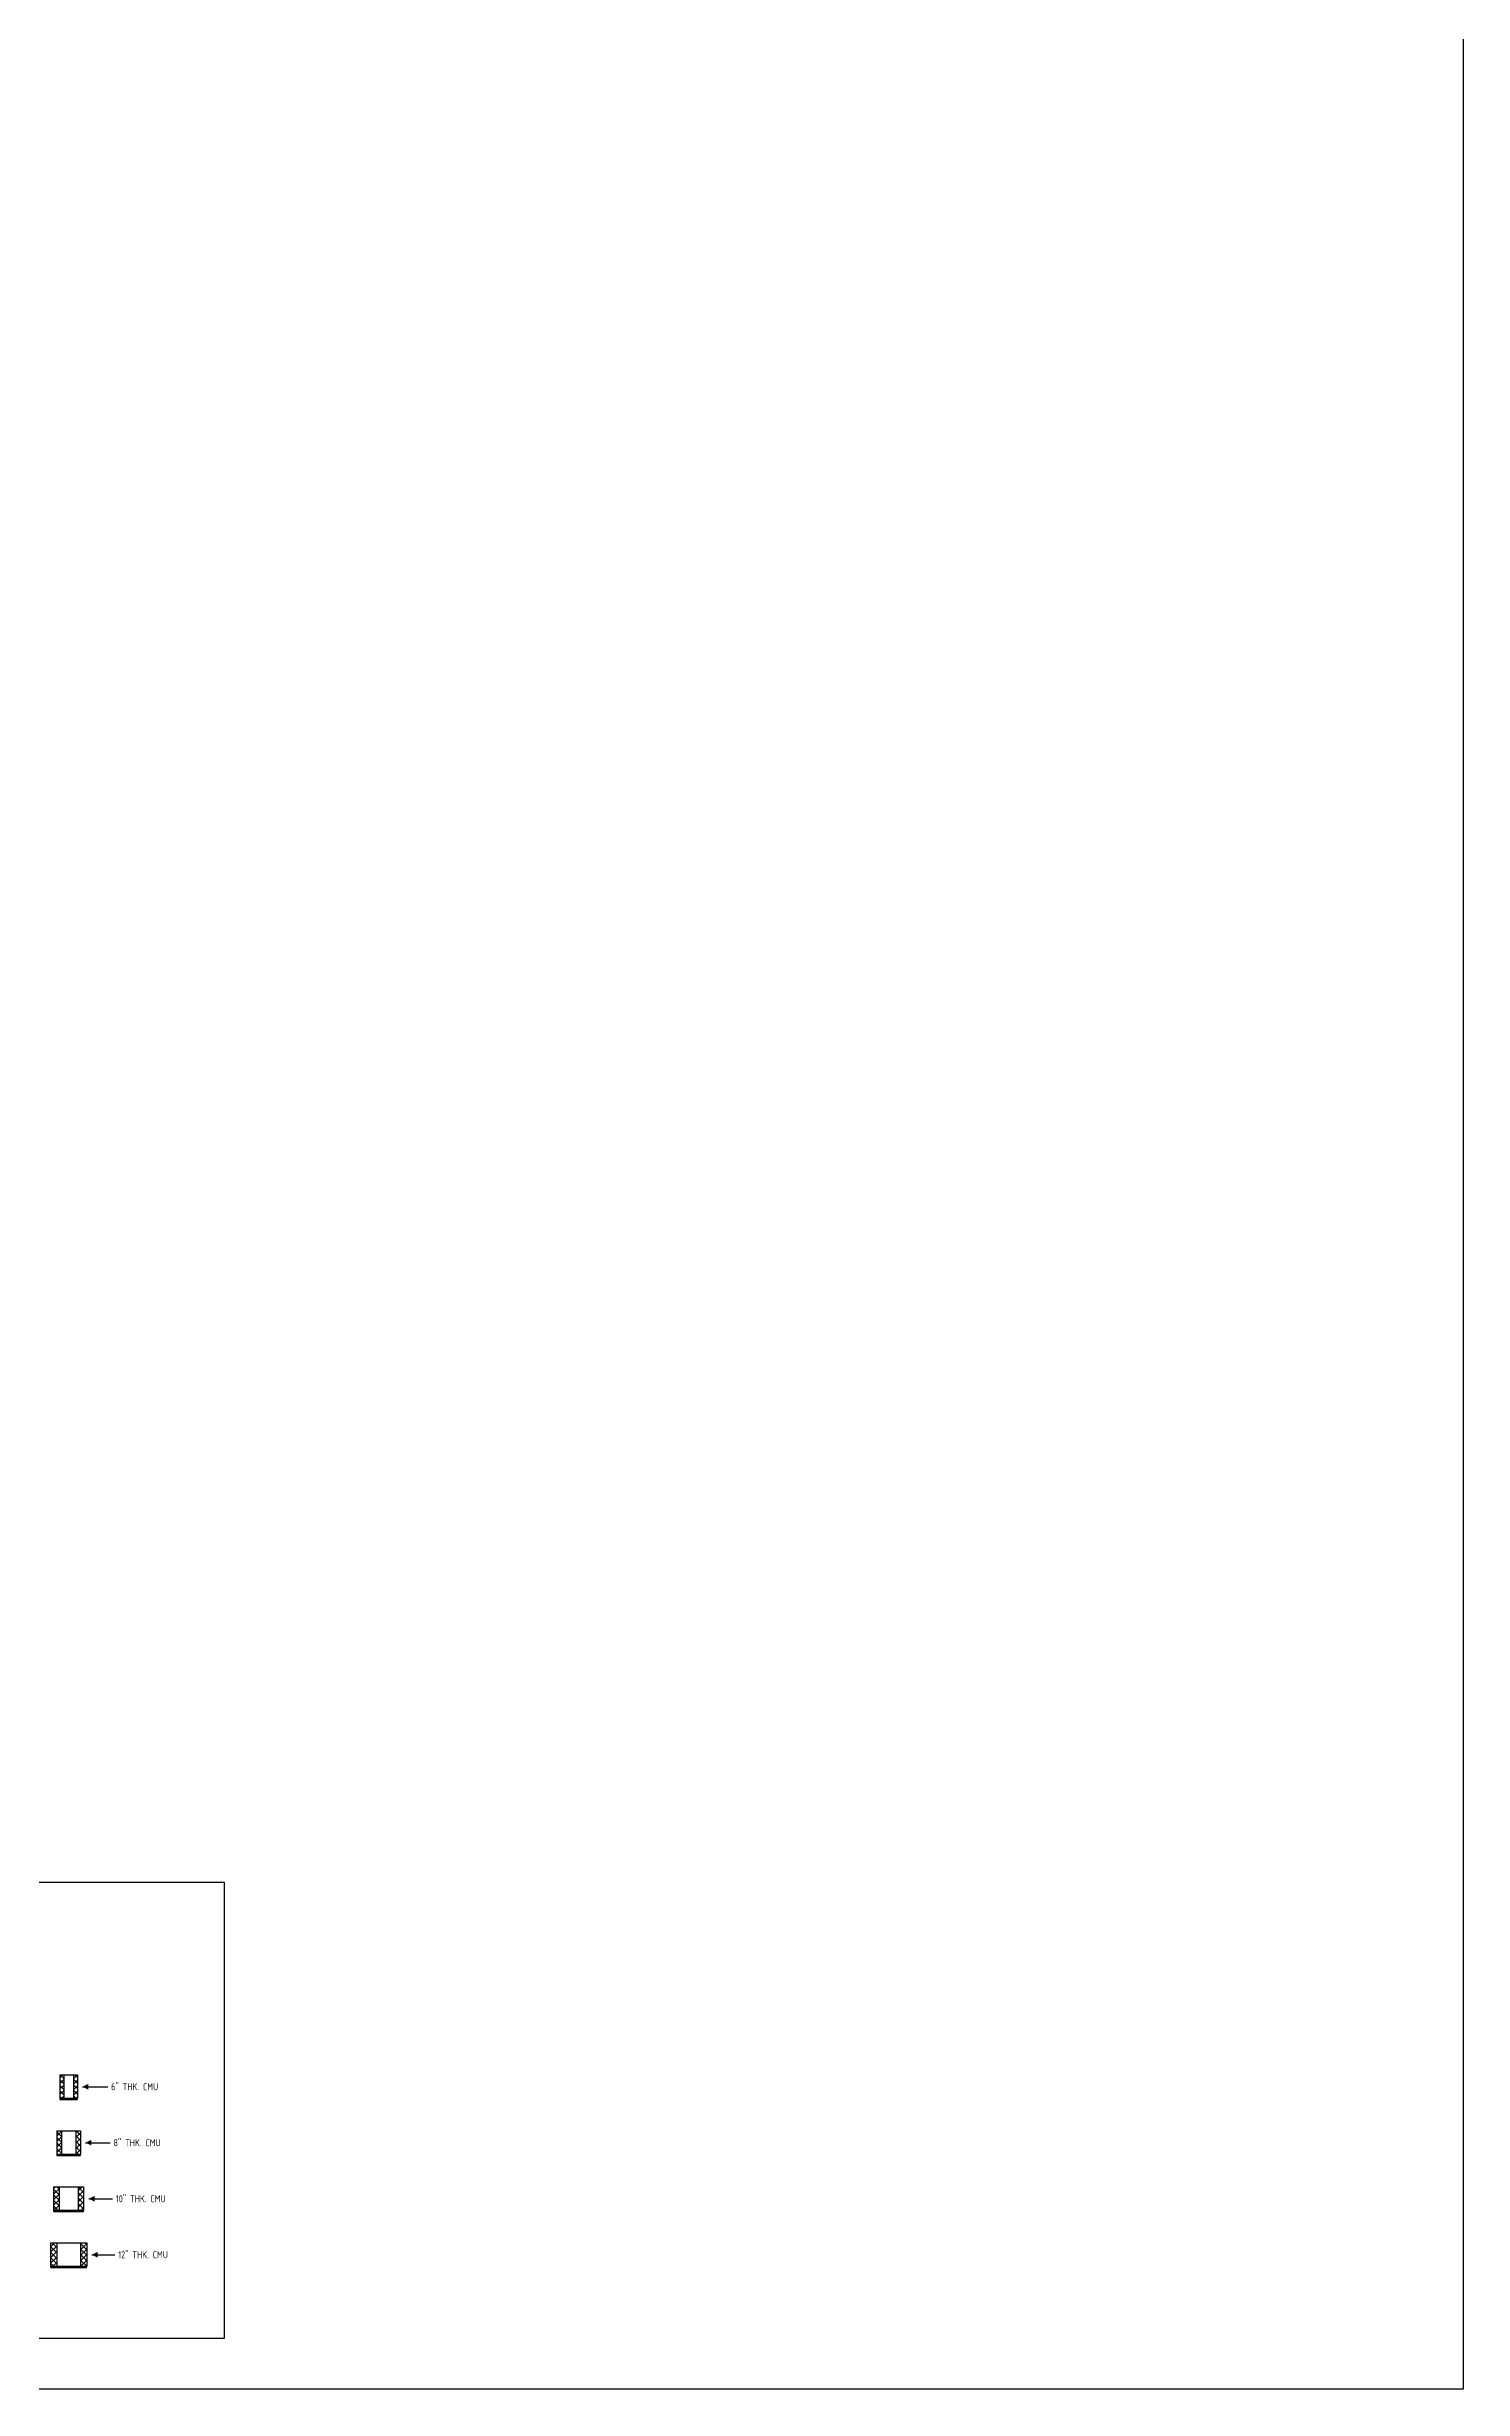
# Model space of a CAD drawing. Header units: inches. Extents: x 10095 to 38568, y -2433 to 4174.
# Drawn here: x 12289 to 12744, y -2273 to -1520 of the extents above; entities that cross this region are included whole.
import ezdxf

# ---------------------------------------------------------------- set-up
doc = ezdxf.new("R2010")
doc.units = ezdxf.units.IN
doc.header["$MEASUREMENT"] = 0
doc.layers.get('0').update_dxf_attribs({"linetype": 'CONTINUOUS'})
for name, color, linetype in [('0-25TEXT', 7, 'CONTINUOUS'), ('0-35', 3, 'CONTINUOUS'), ('0-35TEXT', 3, 'CONTINUOUS'), ('Hatch', 253, 'CONTINUOUS')]:
    doc.layers.add(name, color=color, linetype=linetype)
doc.styles.add('AR', font='ARCHQUIK.shx', dxfattribs={"width": 0.8})
pattern_1 = [(45, (-1183.1993, 2394.7812), (-0.8838835, 0.8838835), []), (135, (-1183.1993, 2394.7812), (-0.8838835, -0.8838835), [])]

# ---------------------------------------------------------------- blocks, each defined once
blk = doc.blocks.new('10 CMU')
at = {"layer": 'Hatch'}
h = blk.add_hatch(dxfattribs=at)
h.set_pattern_fill('ANSI37', color=256, scale=10)
h.set_pattern_definition(pattern_1)
h.paths.add_polyline_path([(1.75, 8), (0, 8), (0, 0.37), (1.75, 0.37)])
h = blk.add_hatch(dxfattribs=at)
h.set_pattern_fill('ANSI37', color=256, scale=10)
h.set_pattern_definition([(45, (-1185.1993, 2394.7812), (-0.8838835, 0.8838835), []), (135, (-1185.1993, 2394.7812), (-0.8838835, -0.8838835), [])])
h.paths.add_polyline_path([(9.63, 8), (7.87, 8), (7.87, 0.37), (9.63, 0.37)])
at = {"layer": '0-35'}
for p, q in [((0, 8), (9.63, 8)), ((9.63, 0.37), (0, 0.37))]:
    blk.add_line(p, q, dxfattribs=at)
for points in [[(0, 8), (0, 0.37)], [(1.75, 8), (1.75, 0.37)], [(7.87, 8), (7.87, 0.37)], [(9.63, 8), (9.63, 0.37)], [(9.63, 0), (0, 0)]]:
    blk.add_lwpolyline(points, dxfattribs=at)
for centre, radius, start, end in [((-0.01, 0.19), 0.186, 271.80368, 88.19632), ((9.66, 0.19), 0.19, 100.89678, 259.10322)]:
    blk.add_arc(centre, radius, start, end, dxfattribs=at)
blk = doc.blocks.new('8 CMU')
at = {"layer": 'Hatch'}
h = blk.add_hatch(dxfattribs=at)
h.set_pattern_fill('ANSI37', color=256, scale=10)
h.set_pattern_definition(pattern_1)
h.paths.add_polyline_path([(1.5, 8), (0, 8), (0, 0.37), (1.5, 0.37)])
h = blk.add_hatch(dxfattribs=at)
h.set_pattern_fill('ANSI37', color=256, scale=10)
h.set_pattern_definition([(45, (-1187.1993, 2394.7812), (-0.8838835, 0.8838835), []), (135, (-1187.1993, 2394.7812), (-0.8838835, -0.8838835), [])])
h.paths.add_polyline_path([(7.63, 8), (6.12, 8), (6.12, 0.37), (7.63, 0.37)])
at = {"layer": '0-35'}
for p, q in [((0, 8), (7.63, 8)), ((7.63, 0.37), (0, 0.37))]:
    blk.add_line(p, q, dxfattribs=at)
for points in [[(0, 8), (0, 0.37)], [(1.5, 8), (1.5, 0.37)], [(6.12, 8), (6.12, 0.37)], [(7.63, 8), (7.63, 0.37)], [(7.63, 0), (0, 0)]]:
    blk.add_lwpolyline(points, dxfattribs=at)
for centre, radius, start, end in [((-0.01, 0.19), 0.186, 271.80368, 88.19632), ((7.66, 0.19), 0.19, 100.89678, 259.10322)]:
    blk.add_arc(centre, radius, start, end, dxfattribs=at)
blk = doc.blocks.new('12 CMU')
at = {"layer": 'Hatch'}
h = blk.add_hatch(dxfattribs=at)
h.set_pattern_fill('ANSI37', color=256, scale=10)
h.set_pattern_definition(pattern_1)
h.paths.add_polyline_path([(2, 8), (0, 8), (0, 0.37), (2, 0.37)])
h = blk.add_hatch(dxfattribs=at)
h.set_pattern_fill('ANSI37', color=256, scale=10)
h.set_pattern_definition(pattern_1)
h.paths.add_polyline_path([(11.63, 8), (9.62, 8), (9.62, 0.37), (11.63, 0.37)])
at = {"layer": '0-35'}
for p, q in [((0, 8), (11.63, 8)), ((11.63, 0.37), (0, 0.37))]:
    blk.add_line(p, q, dxfattribs=at)
for points in [[(0, 8), (0, 0.37)], [(2, 8), (2, 0.37)], [(9.62, 8), (9.62, 0.37)], [(11.63, 8), (11.63, 0.37)], [(11.63, 0), (0, 0)]]:
    blk.add_lwpolyline(points, dxfattribs=at)
for centre, radius, start, end in [((-0.01, 0.19), 0.186, 271.80368, 88.19632), ((11.66, 0.19), 0.19, 100.89678, 259.10322)]:
    blk.add_arc(centre, radius, start, end, dxfattribs=at)
blk = doc.blocks.new('6 CMU')
at = {"layer": 'Hatch'}
h = blk.add_hatch(dxfattribs=at)
h.set_pattern_fill('ANSI37', color=256, scale=10)
h.set_pattern_definition(pattern_1)
h.paths.add_polyline_path([(1.25, 8), (0, 8), (0, 0.37), (1.25, 0.37)])
h = blk.add_hatch(dxfattribs=at)
h.set_pattern_fill('ANSI37', color=256, scale=10)
h.set_pattern_definition([(45, (-1189.1993, 2394.7812), (-0.8838835, 0.8838835), []), (135, (-1189.1993, 2394.7812), (-0.8838835, -0.8838835), [])])
h.paths.add_polyline_path([(5.63, 8), (4.37, 8), (4.37, 0.37), (5.63, 0.37)])
at = {"layer": '0-35'}
for p, q in [((0, 8), (5.63, 8)), ((5.63, 0.37), (0, 0.37))]:
    blk.add_line(p, q, dxfattribs=at)
for points in [[(0, 8), (0, 0.37)], [(1.25, 8), (1.25, 0.37)], [(4.37, 8), (4.37, 0.37)], [(5.63, 8), (5.63, 0.37)], [(5.63, 0), (0, 0)]]:
    blk.add_lwpolyline(points, dxfattribs=at)
for centre, radius, start, end in [((-0.01, 0.19), 0.186, 271.80368, 88.19632), ((5.66, 0.19), 0.19, 100.89678, 259.10322)]:
    blk.add_arc(centre, radius, start, end, dxfattribs=at)
blk = doc.blocks.new('leadrblk')
blk.add_lwpolyline([(0, 0, 0, 1, 0), (1, 0, 1, 1, 0)], format="xyseb")

msp = doc.modelspace()

# ---------------------------------------------------------------- linework, layer by layer
msp.add_lwpolyline([(11432.27269, -2256.41673), (12345.77228, -2256.41673), (12345.77228, -2110.01298), (11432.27269, -2110.01298)], close=True)
at = {"layer": '0-25TEXT'}
for points in [[(12300.11073, -2175.62126), (12308.28274, -2175.62126)], [(12301.11073, -2193.62525), (12309.03274, -2193.62525)], [(12302.11073, -2211.62924), (12309.78274, -2211.62924)], [(12303.11073, -2229.63323), (12310.53274, -2229.63323)]]:
    msp.add_lwpolyline(points, dxfattribs=at)
at = {"layer": '0-35TEXT'}
msp.add_lwpolyline([(10648.36485, 283.49724), (12743.78018, 283.49724), (12743.78018, -2272.82815), (10648.36485, -2272.82815)], close=True, dxfattribs=at)

# ---------------------------------------------------------------- block references
for name, p in [('6 CMU', (12292.81142, -2179.80739)), ('8 CMU', (12291.81142, -2197.81138)), ('10 CMU', (12290.81142, -2215.81537)), ('12 CMU', (12289.81142, -2233.81935))]:
    msp.add_blockref(name, p)
at = {"layer": '0-25TEXT', "xscale": 1.874645669291339, "yscale": 0.7502362204724409, "zscale": 0.25, "rotation": 4.605703438498847e-06}
for p in [(12300.11073, -2175.62126), (12301.11073, -2193.62525), (12302.11073, -2211.62924), (12303.11073, -2229.63323)]:
    msp.add_blockref('leadrblk', p, dxfattribs=at)

# ---------------------------------------------------------------- texts
at = {"layer": '0-35TEXT', "style": 'AR', "width": 0.8}
for s, p in [('6" THK. CMU', (12309.28274, -2176.74626)), ('8" THK. CMU', (12310.03274, -2194.75025)), ('10" THK. CMU', (12310.78274, -2212.75424)), ('12" THK. CMU', (12311.53274, -2230.75823))]:
    msp.add_text(s, height=2.25, dxfattribs=at).set_placement(p)

doc.saveas('drawing.dxf')
